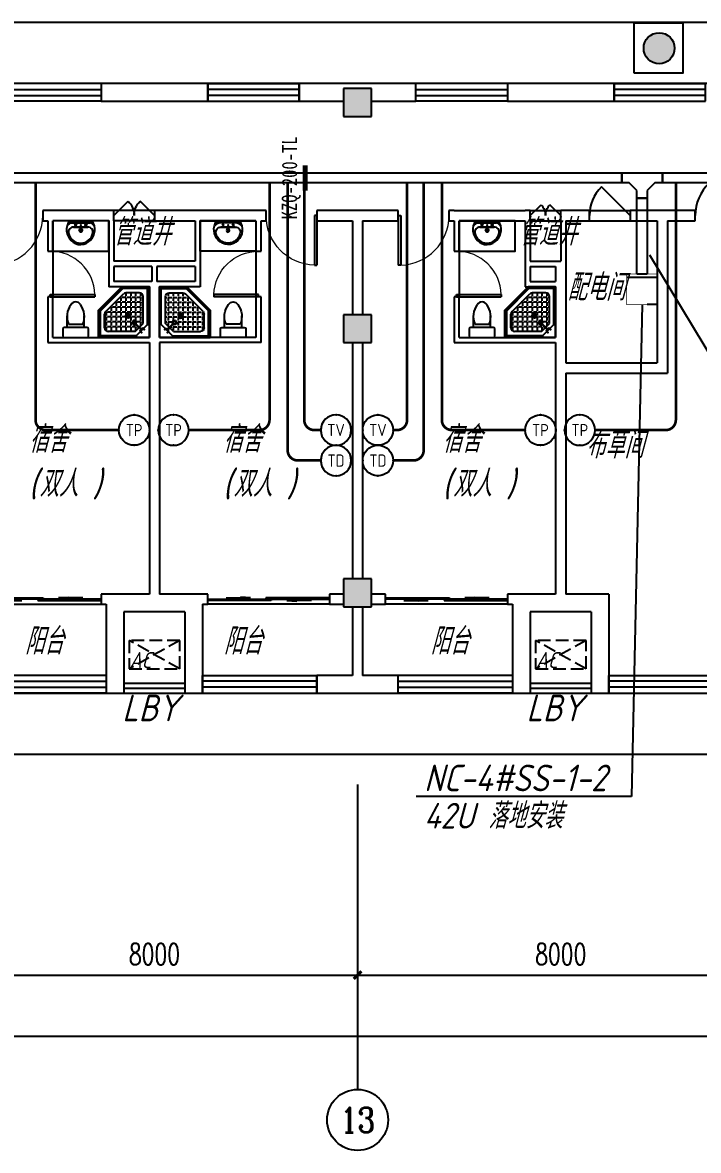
# Model space of a CAD drawing. Extents: x 0 to 2972856, y -1269770 to 0.
# Drawn here: x 2752059 to 2765367, y -960566 to -938366 of the extents above; entities that cross this region are included whole.
import ezdxf
from ezdxf.enums import TextEntityAlignment as Align

# ---------------------------------------------------------------- set-up
doc = ezdxf.new("R2010")
doc.units = 0
doc.header["$LTSCALE"] = 1000
doc.header["$PDSIZE"] = 50
doc.linetypes.add('DASH', pattern=[0.35, 0.25, -0.1])
doc.linetypes.add('接地线', pattern=[1.35002, 0.5, -1e-05, 1e-05, 0.5, -0.125, 0.1, -0.125])
for name, color, linetype in [('1-建筑底图', 8, 'Continuous'), ('AXIS_TEXT', 7, 'Continuous'), ('CABLETRAY_DIM', 3, 'Continuous'), ('CABLETRAY_PDS', 4, 'Continuous'), ('EQUIP-通讯', 3, 'Continuous'), ('PUB_TEXT', 7, 'Continuous'), ('WIRE-综合布线', 4, 'Continuous'), ('抗震支吊架', 2, 'Continuous'), ('洁具', 251, 'Continuous'), ('电-线路-接地网', 6, '接地线'), ('空调外机', 251, 'Continuous'), ('防火分区', 255, 'Continuous')]:
    doc.layers.add(name, color=color, linetype=linetype)
doc.styles.add('_TCH_AXIS', font='COMPLEX', dxfattribs={"bigfont": 'GBCBIG'})
doc.styles.add('_TEL_ATTDEF', font='GBENOR', dxfattribs={"width": 0.8, "height": 3, "bigfont": 'GBCBIG'})
doc.styles.add('_TEL_DIM', font='SIMPLEX', dxfattribs={"width": 0.8, "height": 3.5, "bigfont": 'HZTXT'})
doc.styles.add('A_DIM_T3', font='SIMPLEX', dxfattribs={"width": 0.7, "bigfont": 'HZ'})
doc.styles.add('COMPLEX', font='COMPLEX')
doc.styles.add('kzcad', font='', dxfattribs={"width": 0.8})
doc.styles.get("Standard").update_dxf_attribs({"font": 'gbeitc.shx', "bigfont": 'gbcbig.shx'})
doc.styles.get('kzcad').set_extended_font_data('SimSun')
doc.linetypes.add('JIEDI', pattern='A,1.25,-0.25,0.25,-0.25,0.625,["/",Standard,S=0.6,R=0,X=0,Y=-0.3],0.625,-0.25,0.25,-0.25', length=4)
doc.dimstyles.new('_TCH_ARCH&&150', dxfattribs={"dimtxt": 420, "dimasz": 150, "dimexe": 375, "dimexo": 450, "dimgap": 202.5, "dimtad": 1, "dimdec": 0, "dimzin": 0, "dimdsep": 46, "dimtxsty": 'A_DIM_T3', "dimblk": 'ARCHTICK', "dimcen": 0.09, "dimclrt": 7, "dimazin": 2, "dimtfac": 1, "dimtdec": 0, "dimtix": 1, "dimtmove": 2, "dimatfit": 3, "dimfxl": 150, "dimtolj": 1, "dimtzin": 0, "dimarcsym": 0})

# ---------------------------------------------------------------- blocks, each defined once
blk = doc.blocks.new('19寸标准机柜')
at = {"layer": 'CABLETRAY_PDS'}
blk.add_line((-300, 0), (-100, 0), dxfattribs=at)
at = {"layer": '电-线路-接地网', "color": 3, "linetype": 'JIEDI', "const_width": 15}
blk.add_lwpolyline([(-300, 0), (300, 0), (300, -600), (-300, -600)], close=True, dxfattribs=at)
at = {"layer": '电-线路-接地网', "color": 3, "linetype": 'JIEDI'}
blk.add_lwpolyline([(-300, -531), (300, -531)], dxfattribs=at)
blk = doc.blocks.new('$equip$00003204')
at = {"const_width": 0.05}
blk.add_lwpolyline([(0, 0.5, -1), (0, -0.5, -1), (0, 0.5, 0.021884)], format="xyb", dxfattribs=at)
blk.add_circle((0, 0), 0.5)
for p in [(0, 0.5), (-0.5, 0), (0.5, 0), (0, -0.5)]:
    blk.add_point(p)
at = {"color": 7, "style": '_TEL_ATTDEF'}
blk.add_attdef('$TEXT$', text='', height=0.4, dxfattribs=at).set_placement((0, 0), align=Align.MIDDLE_CENTER)
at = {"color": 7, "style": '_TEL_DIM', "flags": 1}
for tag in ['A', 'REMARK']:
    blk.add_attdef(tag, text='', height=0.00002, dxfattribs=at).set_placement((0, 0), align=Align.MIDDLE_CENTER)
blk = doc.blocks.new('$equip$00003208')
at = {"const_width": 0.05}
blk.add_lwpolyline([(0, 0.5, -1), (0, -0.5, -1), (0, 0.5, 0.021884)], format="xyb", dxfattribs=at)
blk.add_circle((0, 0), 0.5)
for p in [(0, 0.5), (-0.5, 0), (0.5, 0), (0, -0.5)]:
    blk.add_point(p)
at = {"color": 7, "style": '_TEL_ATTDEF'}
blk.add_attdef('$TEXT$', text='', height=0.4, dxfattribs=at).set_placement((0, 0), align=Align.MIDDLE_CENTER)
at = {"color": 7, "style": '_TEL_DIM', "flags": 1}
for tag in ['A', 'REMARK']:
    blk.add_attdef(tag, text='', height=0.00002, dxfattribs=at).set_placement((0, 0), align=Align.MIDDLE_CENTER)
blk = doc.blocks.new('$equip$00003209')
at = {"const_width": 0.05}
blk.add_lwpolyline([(0, 0.5, -1), (0, -0.5, -1), (0, 0.5, 0.021884)], format="xyb", dxfattribs=at)
blk.add_circle((0, 0), 0.5)
for p in [(0, 0.5), (-0.5, 0), (0.5, 0), (0, -0.5)]:
    blk.add_point(p)
at = {"color": 7, "style": '_TEL_ATTDEF'}
blk.add_attdef('$TEXT$', text='', height=0.4, dxfattribs=at).set_placement((0, 0), align=Align.MIDDLE_CENTER)
at = {"color": 7, "style": '_TEL_DIM', "flags": 1}
for tag in ['A', 'REMARK']:
    blk.add_attdef(tag, text='', height=0.00002, dxfattribs=at).set_placement((0, 0), align=Align.MIDDLE_CENTER)
blk = doc.blocks.new('A$C2CDD3BEF')
at = {"layer": '防火分区'}
h = blk.add_hatch(color=6, dxfattribs=at)
h.dxf.hatch_style = 1
edge = h.paths.add_edge_path()
edge.add_arc((460, 446), 282, 0, 360)
at = {"layer": '防火分区', "color": 6}
blk.add_lwpolyline([(0, 0), (900, 0), (900, 900), (0, 900)], close=True, dxfattribs=at)
blk.add_circle((460, 446), 282, dxfattribs=at)
blk = doc.blocks.new('1F平面-CAD导入_dwg_Drawing4_t3_dwg_$plan$00001613-474159-1F-927810-1F')
at = {"layer": '洁具'}
for p, q in [((-30, 250), (-170, 250)), ((-200, 170), (-430, 170)), ((-260, -140), (-260, 140)), ((-200, -170), (-200, -220)), ((-170, -250), (-30, -250))]:
    blk.add_line(p, q, dxfattribs=at)
for points in [[(-200, 220), (-200, 170), (-200, -170), (-430, -170)], [(0, -220), (0, 220)]]:
    blk.add_lwpolyline(points, dxfattribs=at)
for centre, radius, start, end in [((-170, 220), 30, 90, 180), ((-30, 220), 30, 0, 90), ((-590, 0), 110, 123.4509, 236.5491), ((-413, -227), 398, 67.4505, 126.6381), ((-413, 227), 398, 233.3619, 292.5495), ((-170, -220), 30, 180, 270), ((-30, -220), 30, 270, 0)]:
    blk.add_arc(centre, radius, start, end, dxfattribs=at)
blk = doc.blocks.new('$lvtry$00000169')
at = {"color": 0}
for p, q in [((259, -36), (259, 0)), ((259, -36), (36, -259)), ((276, -120), (120, -276)), ((144, -151), (291, -298)), ((151, -144), (298, -291)), ((183, -213), (205, -213)), ((220, -213), (243, -213)), ((259, -24), (976, -24)), ((259, -36), (964, -36)), ((270, -213), (270, -143)), ((270, -213), (340, -213)), ((276, -120), (808, -120)), ((366, -213), (366, -143)), ((366, -213), (436, -213)), ((462, -213), (462, -143)), ((462, -213), (532, -213)), ((558, -213), (558, -143)), ((558, -213), (628, -213)), ((655, -213), (655, -143)), ((655, -213), (725, -213)), ((751, -213), (751, -143)), ((751, -213), (821, -213)), ((847, -213), (847, -143)), ((847, -213), (880, -213)), ((880, -192), (880, -460)), ((964, -36), (976, -24)), ((964, -36), (964, -525)), ((976, -24), (976, -530)), ((36, -259), (0, -259)), ((24, -259), (24, -976)), ((36, -259), (36, -964)), ((120, -276), (120, -808)), ((120, -309), (147, -309)), ((120, -405), (147, -405)), ((173, -309), (173, -239)), ((173, -309), (243, -309)), ((173, -405), (173, -335)), ((173, -405), (243, -405)), ((173, -501), (173, -431)), ((270, -263), (270, -239)), ((270, -405), (270, -335)), ((270, -405), (340, -405)), ((270, -501), (270, -431)), ((334, -309), (340, -309)), ((366, -309), (366, -239)), ((366, -309), (436, -309)), ((366, -405), (366, -335)), ((366, -405), (379, -405)), ((366, -501), (366, -431)), ((462, -309), (462, -239)), ((462, -309), (532, -309)), ((462, -405), (462, -335)), ((462, -405), (532, -405)), ((462, -501), (462, -431)), ((558, -309), (558, -239)), ((558, -309), (628, -309)), ((558, -405), (558, -335)), ((558, -405), (628, -405)), ((558, -501), (558, -431)), ((655, -309), (655, -239)), ((655, -309), (725, -309)), ((655, -405), (655, -335)), ((655, -405), (725, -405)), ((655, -501), (655, -431)), ((751, -309), (751, -239)), ((751, -309), (821, -309)), ((751, -405), (751, -335)), ((751, -405), (821, -405)), ((751, -501), (751, -431)), ((847, -309), (847, -239)), ((847, -309), (880, -309)), ((847, -405), (847, -335)), ((847, -405), (880, -405)), ((847, -501), (847, -431)), ((120, -501), (147, -501)), ((120, -598), (147, -598)), ((173, -501), (243, -501)), ((173, -598), (173, -528)), ((173, -598), (243, -598)), ((173, -694), (173, -624)), ((270, -501), (340, -501)), ((270, -598), (270, -528)), ((270, -598), (340, -598)), ((270, -694), (270, -624)), ((366, -501), (436, -501)), ((366, -598), (366, -528)), ((366, -598), (436, -598)), ((366, -694), (366, -624)), ((462, -501), (532, -501)), ((462, -598), (462, -528)), ((462, -598), (532, -598)), ((462, -694), (462, -624)), ((859, -511), (511, -859)), ((964, -525), (525, -964)), ((976, -530), (530, -976)), ((558, -501), (628, -501)), ((558, -598), (558, -528)), ((558, -598), (628, -598)), ((558, -694), (558, -624)), ((655, -501), (725, -501)), ((655, -598), (655, -528)), ((655, -598), (725, -598)), ((655, -694), (655, -624)), ((751, -501), (821, -501)), ((751, -598), (751, -528)), ((751, -598), (773, -598)), ((847, -501), (867, -501)), ((964, -525), (976, -530)), ((120, -694), (147, -694)), ((120, -790), (147, -790)), ((173, -694), (243, -694)), ((173, -790), (173, -720)), ((173, -790), (243, -790)), ((173, -878), (173, -816)), ((192, -880), (460, -880)), ((270, -694), (340, -694)), ((270, -790), (270, -720)), ((270, -790), (340, -790)), ((270, -880), (270, -816)), ((366, -694), (436, -694)), ((366, -790), (366, -720)), ((366, -790), (436, -790)), ((366, -880), (366, -816)), ((462, -694), (532, -694)), ((462, -790), (462, -720)), ((462, -790), (532, -790)), ((462, -880), (462, -816)), ((558, -694), (628, -694)), ((558, -790), (558, -720)), ((558, -790), (580, -790)), ((655, -694), (676, -694)), ((36, -964), (24, -976)), ((24, -976), (530, -976)), ((36, -964), (525, -964)), ((525, -964), (530, -976))]:
    blk.add_line(p, q, dxfattribs=at)
blk.add_lwpolyline([(0, 0), (0, -1000), (540, -1000), (1000, -540), (1000, 0)], close=True)
for points in [[(0, 0), (0, -1000)], [(0, 0), (1000, 0)], [(1000, 0), (1000, -540)], [(136, -190), (148, -178), (132, -162), (121, -174)], [(190, -136), (178, -148), (162, -132), (174, -121)], [(1000, -540), (540, -1000)], [(0, -1000), (540, -1000)]]:
    blk.add_lwpolyline(points, close=True, dxfattribs=at)
for radius in [43.8, 31.1]:
    blk.add_circle((416, -428), radius, dxfattribs=at)
for centre, radius, start, end in [((808, -192), 72, 0, 90), ((296, -296), 40.6, 142.583, 128.4197), ((296, -296), 28.6, 145.828, 125.6599), ((808, -460), 72, 315, 0), ((192, -808), 72, 180, 270), ((460, -808), 72, 270, 315)]:
    blk.add_arc(centre, radius, start, end, dxfattribs=at)
for p in [(103, -156, 0), (156, -102, 0), (416, -428, 0)]:
    blk.add_point(p, dxfattribs=at)
blk = doc.blocks.new('$lvtry$00000178')
at = {"color": 0}
for p, q in [((-238, 0), (238, 0)), ((-214, -36), (-272, -91)), ((-180, -23), (180, -23)), ((-142, -105), (140, -105)), ((140, -105), (-142, -105)), ((216, -37), (268, -91))]:
    blk.add_line(p, q, dxfattribs=at)
blk.add_lwpolyline([(-104, -430, 0.224698), (110, -425, 0.348046), (269, -79), (239, 0), (-241, 0), (-271, -79, 0.356844)], format="xyb", close=True, dxfattribs=at)
for centre, radius in [((-100, -65), 16.3), ((1, -172), 31.6), ((100, -65), 16.3)]:
    blk.add_circle(centre, radius, dxfattribs=at)
at = {"color": 0, "lineweight": 13}
blk.add_circle((1, -172), 23, dxfattribs=at)
at = {"color": 0}
for centre, radius, start, end in [((-142, -205), 100, 90, 190.5602), ((-180, -73), 50, 90, 133.181), ((140, -205), 100, 349.4398, 90), ((180, -73), 50, 44.5607, 90), ((-1, -179), 243, 190.5602, 349.4398)]:
    blk.add_arc(centre, radius, start, end, dxfattribs=at)
for p in [(0, -65), (1, -172)]:
    blk.add_point(p, dxfattribs=at)
blk = doc.blocks.new('A$C70365C93')
at = {"layer": '洁具'}
blk.add_lwpolyline([(-1900, 2300), (-1900, 1700), (-800, 1700), (-800, 2300)], close=True, dxfattribs=at)
blk.add_blockref('$lvtry$00000178', (-1350, 2280), dxfattribs=at)
at = {"layer": '洁具', "rotation": 180}
blk.add_blockref('$lvtry$00000169', (0, 0), dxfattribs=at)
at = {"layer": '洁具', "extrusion": (0, 0, -1), "xscale": -1, "zscale": -1, "rotation": 90}
blk.add_blockref('1F平面-CAD导入_dwg_Drawing4_t3_dwg_$plan$00001613-474159-1F-927810-1F', (1450, 0), dxfattribs=at)
blk = doc.blocks.new('A$Cf5a72a1b')
at = {"layer": '空调外机', "linetype": 'DASH'}
for p, q in [((1000, 563), (0, 0)), ((1000, 0), (0, 563))]:
    blk.add_line(p, q, dxfattribs=at)
blk.add_lwpolyline([(1000, 563), (0, 563), (0, 0), (1000, 0)], close=True, dxfattribs=at)
at = {"layer": 'PUB_TEXT'}
blk.add_text('AC', height=315, dxfattribs=at).set_placement((5, 18))
blk = doc.blocks.new('_ArchTick')
at = {"color": 0, "linetype": 'ByBlock', "const_width": 0.4}
blk.add_lwpolyline([(-0.5, -0.5), (0.5, 0.5)], dxfattribs=at)
blk = doc.blocks.new('*D110')
at = {"layer": '1-建筑底图', "color": 0, "lineweight": -2, "transparency": 16777216}
for p, q in [((2060077, -810176), (2060077, -815051)), ((2167277, -810176), (2167277, -815051)), ((2060077, -814676), (2167277, -814676))]:
    blk.add_line(p, q, dxfattribs=at)
at = {"layer": 'Defpoints', "color": 0, "transparency": 16777216}
for p in [(2060077, -809726), (2167277, -809726), (2167277, -814676)]:
    blk.add_point(p, dxfattribs=at)
at = {"layer": '1-建筑底图', "color": 0, "lineweight": -2, "transparency": 16777216, "xscale": 150, "yscale": 150, "zscale": 150, "rotation": 180}
blk.add_blockref('_ArchTick', (2060077, -814676), dxfattribs=at)
at = {"layer": '1-建筑底图', "color": 0, "lineweight": -2, "transparency": 16777216, "xscale": 150, "yscale": 150, "zscale": 150}
blk.add_blockref('_ArchTick', (2167277, -814676), dxfattribs=at)
at = {"layer": '1-建筑底图', "color": 7, "transparency": 16777216, "insert": (2113677, -814264), "char_height": 420, "attachment_point": 5, "style": 'A_DIM_T3'}
blk.add_mtext('\\A1;107200', dxfattribs=at)
blk = doc.blocks.new('*D123')
at = {"layer": '1-建筑底图', "color": 0, "lineweight": -2, "transparency": 16777216}
for p, q in [((2135877, -810176), (2135877, -813851)), ((2143877, -810176), (2143877, -813851)), ((2135877, -813476), (2143877, -813476))]:
    blk.add_line(p, q, dxfattribs=at)
at = {"layer": 'Defpoints', "color": 0, "transparency": 16777216}
for p in [(2135877, -809726), (2143877, -809726), (2143877, -813476)]:
    blk.add_point(p, dxfattribs=at)
at = {"layer": '1-建筑底图', "color": 0, "lineweight": -2, "transparency": 16777216, "xscale": 150, "yscale": 150, "zscale": 150, "rotation": 180}
blk.add_blockref('_ArchTick', (2135877, -813476), dxfattribs=at)
at = {"layer": '1-建筑底图', "color": 0, "lineweight": -2, "transparency": 16777216, "xscale": 150, "yscale": 150, "zscale": 150}
blk.add_blockref('_ArchTick', (2143877, -813476), dxfattribs=at)
at = {"layer": '1-建筑底图', "color": 7, "transparency": 16777216, "insert": (2139877, -813064), "char_height": 420, "attachment_point": 5, "style": 'A_DIM_T3'}
blk.add_mtext('\\A1;8000', dxfattribs=at)
blk = doc.blocks.new('*D124')
at = {"layer": '1-建筑底图', "color": 0, "lineweight": -2, "transparency": 16777216}
for p, q in [((2143877, -810176), (2143877, -813851)), ((2151877, -810176), (2151877, -813851)), ((2143877, -813476), (2151877, -813476))]:
    blk.add_line(p, q, dxfattribs=at)
at = {"layer": 'Defpoints', "color": 0, "transparency": 16777216}
for p in [(2143877, -809726), (2151877, -809726), (2151877, -813476)]:
    blk.add_point(p, dxfattribs=at)
at = {"layer": '1-建筑底图', "color": 0, "lineweight": -2, "transparency": 16777216, "xscale": 150, "yscale": 150, "zscale": 150, "rotation": 180}
blk.add_blockref('_ArchTick', (2143877, -813476), dxfattribs=at)
at = {"layer": '1-建筑底图', "color": 0, "lineweight": -2, "transparency": 16777216, "xscale": 150, "yscale": 150, "zscale": 150}
blk.add_blockref('_ArchTick', (2151877, -813476), dxfattribs=at)
at = {"layer": '1-建筑底图', "color": 7, "transparency": 16777216, "insert": (2147877, -813064), "char_height": 420, "attachment_point": 5, "style": 'A_DIM_T3'}
blk.add_mtext('\\A1;8000', dxfattribs=at)
blk = doc.blocks.new('$WINLIB2D$00000001')
at = {"color": 0}
for points in [[(-0.5, 0.5), (-0.5, -0.5)], [(-0.5, 0.5), (0.5, 0.5)], [(0.5, -0.5), (0.5, 0.5)], [(0.5, 0.1667), (-0.5, 0.1667)], [(0.5, -0.1667), (-0.5, -0.1667)], [(-0.5, -0.5), (0.5, -0.5)]]:
    blk.add_lwpolyline(points, dxfattribs=at)
blk = doc.blocks.new('_AXISO')
blk.add_circle((0, 0), 0.5)
at = {"layer": 'AXIS_TEXT', "style": 'COMPLEX', "width": 1.041667}
blk.add_attdef('A', text='', height=0.56, dxfattribs=at).set_placement((-0.25, -0.28), (0.25, -0.28), align=Align.FIT)
blk = doc.blocks.new('$DorLib2D$00000116')
at = {"color": 0}
for p, q in [((-0.5, 0), (-0.146, 0.354)), ((0.5, 0), (0.146, 0.354))]:
    blk.add_line(p, q, dxfattribs=at)
for centre, start, end in [((-0.5, 0), 0, 45), ((0.5, 0), 135, 180)]:
    blk.add_arc(centre, 0.5, start, end, dxfattribs=at)
blk = doc.blocks.new('$DorLib2D$00000001')
for p, q in [((0.45, 0.975), (0.5, 0.975)), ((0.45, 0), (0.45, 0.975)), ((0.5, 0), (0.5, 0.975)), ((0.5, 0), (0.45, 0))]:
    blk.add_line(p, q)
at = {"lineweight": 13}
blk.add_arc((0.475, 0), 0.975, 91.4693, 180, dxfattribs=at)
blk = doc.blocks.new('$DorLib2D$00000114')
at = {"color": 0}
blk.add_line((0.5, 0), (-0.207, 0.707), dxfattribs=at)
blk.add_arc((0.5, 0), 1, 135, 180, dxfattribs=at)
blk = doc.blocks.new('$DorLib2D$00000131')
at = {"color": 0, "linetype": 'Continuous'}
for p, q in [((0.15, 0.125), (0.2319, 0.1973)), ((0.2319, 0.1973), (0.2319, 0.125)), ((-0.5, 0.125), (-0.5, 0)), ((0.0192, 0.125), (-0.5, 0.125)), ((0.0192, 0), (0.0192, 0.125)), ((0.35, 0.125), (0.15, 0.125)), ((-0.5, 0), (0.0192, 0)), ((-0.024, 0), (0.5, 0)), ((-0.024, -0.125), (-0.024, 0)), ((0.5, 0), (0.5, -0.125)), ((-0.35, -0.125), (-0.15, -0.125)), ((-0.2319, -0.1973), (-0.2319, -0.125)), ((-0.15, -0.125), (-0.2319, -0.1973)), ((0.5, -0.125), (-0.024, -0.125))]:
    blk.add_line(p, q, dxfattribs=at)
blk = doc.blocks.new('1-1层建筑底图')
at = {"layer": '1-建筑底图'}
for points in [[(2144151.6, -796026.3), (2143601.6, -796026.3), (2143601.6, -796576.3), (2144151.6, -796576.3)], [(2144151.6, -800476.3), (2143601.6, -800476.3), (2143601.6, -801026.3), (2144151.6, -801026.3)], [(2144151.6, -805676.3), (2143601.6, -805676.3), (2143601.6, -806226.3), (2144151.6, -806226.3)]]:
    blk.add_hatch(color=256, dxfattribs=at).paths.add_polyline_path(points)
for p, q in [((2152126.6, -794726.3), (2078576.6, -794726.3)), ((2140926.6, -795926.3), (2138826.6, -795926.3)), ((2138826.6, -795926.3), (2138826.6, -796276.3)), ((2140926.6, -796276.3), (2140926.6, -795926.3)), ((2143876.6, -795926.3), (2142726.6, -795926.3)), ((2142726.6, -795926.3), (2142726.6, -796276.3)), ((2144151.6, -796026.3), (2143601.6, -796026.3)), ((2143601.6, -796026.3), (2143601.6, -796576.3)), ((2145026.6, -795926.3), (2143876.6, -795926.3)), ((2144151.6, -796576.3), (2144151.6, -796026.3)), ((2145026.6, -796276.3), (2145026.6, -795926.3)), ((2148926.6, -795926.3), (2146826.6, -795926.3)), ((2146826.6, -795926.3), (2146826.6, -796276.3)), ((2148926.6, -796276.3), (2148926.6, -795926.3)), ((2138826.6, -796276.3), (2140926.6, -796276.3)), ((2142726.6, -796276.3), (2143601.6, -796276.3)), ((2144151.6, -796276.3), (2145026.6, -796276.3)), ((2146826.6, -796276.3), (2148926.6, -796276.3)), ((2143601.6, -796576.3), (2144151.6, -796576.3)), ((2137776.6, -798426.3), (2137676.6, -798426.3)), ((2137676.6, -798426.3), (2137676.6, -798626.3)), ((2138976.6, -798426.3), (2137776.6, -798426.3)), ((2139076.6, -798426.3), (2138976.6, -798426.3)), ((2139076.6, -798626.3), (2139076.6, -798426.3)), ((2139876.6, -798426.3), (2139076.6, -798426.3)), ((2140776.6, -798426.3), (2139876.6, -798426.3)), ((2139876.6, -798426.3), (2139876.6, -798626.3)), ((2141976.6, -798426.3), (2140776.6, -798426.3)), ((2142076.6, -798426.3), (2141976.6, -798426.3)), ((2142076.6, -798626.3), (2142076.6, -798426.3)), ((2143876.6, -798426.3), (2143076.6, -798426.3)), ((2143076.6, -798426.3), (2143076.6, -798626.3)), ((2144676.6, -798426.3), (2143876.6, -798426.3)), ((2144676.6, -798626.3), (2144676.6, -798426.3)), ((2145776.6, -798426.3), (2145676.6, -798426.3)), ((2145676.6, -798426.3), (2145676.6, -798626.3)), ((2145776.6, -798426.3), (2147176.6, -798426.3)), ((2147276.6, -798426.3), (2147176.6, -798426.3)), ((2147276.6, -798426.3), (2147876.6, -798426.3)), ((2147276.6, -798626.3), (2147276.6, -798426.3)), ((2148442.4, -798426.3), (2147876.6, -798426.3)), ((2147876.6, -798626.3), (2147876.6, -798426.3)), ((2148442.4, -798426.3, 100), (2149242.4, -798426.3, 100)), ((2148442.4, -798626.3), (2148442.4, -798426.3)), ((2149876.6, -798426.3), (2149242.4, -798426.3)), ((2149242.4, -798426.3), (2149242.4, -798626.3)), ((2150526.6, -798426.3), (2149876.6, -798426.3)), ((2150526.6, -798626.3), (2150526.6, -798426.3)), ((2137676.6, -798626.3), (2137776.6, -798626.3)), ((2137776.6, -798626.3), (2137776.6, -799226.3)), ((2138976.6, -798626.3), (2137876.6, -798626.3)), ((2137876.6, -799226.3), (2137876.6, -798626.3)), ((2138976.6, -798626.3), (2138976.6, -799426.3)), ((2139876.6, -798626.3), (2139076.6, -798626.3)), ((2139076.6, -798626.3), (2139076.6, -799426.3)), ((2139876.6, -798626.3), (2140676.6, -798626.3)), ((2140676.6, -798626.3), (2140676.6, -799426.3)), ((2141876.6, -798626.3), (2140776.6, -798626.3)), ((2140776.6, -798626.3), (2140776.6, -799426.3)), ((2141876.6, -798626.3), (2141876.6, -799226.3)), ((2141976.6, -799226.3), (2141976.6, -798626.3)), ((2141976.6, -798626.3), (2142076.6, -798626.3)), ((2143076.6, -798626.3), (2143776.6, -798626.3)), ((2143776.6, -798626.3), (2143776.6, -800476.3)), ((2143976.6, -798626.3), (2144676.6, -798626.3)), ((2143976.6, -798626.3), (2143976.6, -800476.3)), ((2145676.6, -798626.3), (2145776.6, -798626.3)), ((2145776.6, -798626.3), (2145776.6, -799226.3)), ((2145876.6, -798626.3), (2147176.6, -798626.3)), ((2145876.6, -799226.3), (2145876.6, -798626.3)), ((2147176.6, -798626.3), (2147176.6, -799426.3)), ((2147276.6, -798626.3), (2147876.6, -798626.3)), ((2147276.6, -798626.3), (2147276.6, -799426.3)), ((2147876.6, -798626.3), (2147876.6, -799426.3)), ((2147976.6, -798626.3), (2148442.4, -798626.3)), ((2147976.6, -798626.3), (2147976.6, -799426.3)), ((2148442.4, -798626.3, 100), (2149242.4, -798626.3, 100)), ((2149242.4, -798626.3), (2149776.6, -798626.3)), ((2149776.6, -798626.3), (2149776.6, -801426.3)), ((2149976.6, -798626.3), (2150526.6, -798626.3)), ((2149976.6, -798626.3), (2149976.6, -801626.3)), ((2137776.6, -799226.3), (2137876.6, -799226.3)), ((2137876.6, -799226.3), (2137876.6, -800126.3)), ((2141876.6, -799226.3), (2141876.6, -800126.3)), ((2141876.6, -799226.3), (2141976.6, -799226.3)), ((2145776.6, -799226.3), (2145876.6, -799226.3)), ((2145876.6, -799226.3), (2145876.6, -800126.3)), ((2138976.6, -799426.3), (2138976.6, -799926.3)), ((2139876.6, -799426.3), (2139076.6, -799426.3)), ((2139826.6, -799526.3), (2139076.6, -799526.3)), ((2139076.6, -799526.3), (2139076.6, -799826.3)), ((2139826.6, -799526.3), (2139826.6, -799826.3)), ((2140676.6, -799426.3), (2139876.6, -799426.3)), ((2140676.6, -799526.3), (2139926.6, -799526.3)), ((2139926.6, -799526.3), (2139926.6, -799826.3)), ((2140676.6, -799526.3), (2140676.6, -799826.3)), ((2140776.6, -799426.3), (2140776.6, -799926.3)), ((2147176.6, -799426.3), (2147176.6, -799926.3)), ((2147276.6, -799426.3), (2147876.6, -799426.3)), ((2147276.6, -799526.3), (2147276.6, -799826.3)), ((2147276.6, -799526.3), (2147776.6, -799526.3)), ((2147776.6, -799526.3), (2147776.6, -799826.3)), ((2147976.6, -799426.3), (2147976.6, -799826.3)), ((2139826.6, -799826.3), (2139076.6, -799826.3)), ((2140676.6, -799826.3), (2139926.6, -799826.3)), ((2147276.6, -799826.3), (2147776.6, -799826.3)), ((2147976.6, -799826.3), (2147976.6, -801026.3)), ((2139776.6, -799926.3), (2138976.6, -799926.3)), ((2139776.6, -799926.3), (2139776.6, -800926.3)), ((2139976.6, -799926.3), (2139976.6, -800926.3)), ((2140776.6, -799926.3), (2139976.6, -799926.3)), ((2147176.6, -799926.3), (2147776.6, -799926.3)), ((2147776.6, -799926.3), (2147776.6, -800926.3)), ((2137876.6, -800126.3), (2137776.6, -800126.3)), ((2137776.6, -800126.3), (2137776.6, -801026.3)), ((2137876.6, -800926.3), (2137876.6, -800126.3)), ((2141976.6, -800126.3), (2141876.6, -800126.3)), ((2141876.6, -800126.3), (2141876.6, -800926.3)), ((2141976.6, -801026.3), (2141976.6, -800126.3)), ((2145876.6, -800126.3), (2145776.6, -800126.3)), ((2145776.6, -800126.3), (2145776.6, -801026.3)), ((2145876.6, -800926.3), (2145876.6, -800126.3)), ((2144151.6, -800476.3), (2143601.6, -800476.3)), ((2143601.6, -800476.3), (2143601.6, -801026.3)), ((2144151.6, -801026.3), (2144151.6, -800476.3)), ((2137876.6, -800926.3), (2139776.6, -800926.3)), ((2141876.6, -800926.3), (2139976.6, -800926.3)), ((2145876.6, -800926.3), (2147776.6, -800926.3)), ((2137776.6, -801026.3), (2139776.6, -801026.3)), ((2139776.6, -801026.3), (2139776.6, -805976.3)), ((2141976.6, -801026.3), (2139976.6, -801026.3)), ((2139976.6, -801026.3), (2139976.6, -805976.3)), ((2143601.6, -801026.3), (2144151.6, -801026.3)), ((2143776.6, -801026.3), (2143776.6, -805676.3)), ((2143976.6, -801026.3), (2143976.6, -805676.3)), ((2145776.6, -801026.3), (2147776.6, -801026.3)), ((2147776.6, -801026.3), (2147776.6, -801526.3)), ((2147976.6, -801026.3), (2147976.6, -801426.3)), ((2147776.6, -801526.3), (2147776.6, -805976.3)), ((2147976.6, -801426.3), (2149776.6, -801426.3)), ((2147976.6, -801626.3), (2147976.6, -805976.3)), ((2147976.6, -801626.3), (2149976.6, -801626.3)), ((2144151.6, -805676.3), (2143601.6, -805676.3)), ((2143601.6, -805676.3), (2143601.6, -806226.3)), ((2144151.6, -806226.3), (2144151.6, -805676.3)), ((2139176.6, -805976.3), (2138826.6, -805976.3)), ((2138826.6, -805976.3), (2138826.6, -806176.3)), ((2139776.6, -805976.3), (2139176.6, -805976.3)), ((2140576.6, -805976.3), (2139976.6, -805976.3)), ((2140926.6, -805976.3), (2140576.6, -805976.3)), ((2140926.6, -806176.3), (2140926.6, -805976.3)), ((2143601.6, -805976.3), (2143326.6, -805976.3)), ((2143326.6, -805976.3), (2143326.6, -806176.3)), ((2144426.6, -805976.3), (2144151.6, -805976.3)), ((2144426.6, -806176.3), (2144426.6, -805976.3)), ((2147176.6, -805976.3), (2146826.6, -805976.3)), ((2146826.6, -805976.3), (2146826.6, -806176.3)), ((2147776.6, -805976.3), (2147176.6, -805976.3)), ((2148826.6, -805976.3), (2147976.6, -805976.3)), ((2148826.6, -805976.3), (2148826.6, -807576.3)), ((2136426.6, -806176.3), (2138826.6, -806176.3)), ((2138826.6, -806176.3), (2138926.6, -806176.3)), ((2138926.6, -806176.3), (2138926.6, -807576.3)), ((2140826.6, -806176.3), (2140826.6, -807576.3)), ((2140826.6, -806176.3), (2140926.6, -806176.3)), ((2143326.6, -806176.3), (2140926.6, -806176.3)), ((2143326.6, -806176.3), (2143601.6, -806176.3)), ((2143601.6, -806226.3), (2144151.6, -806226.3)), ((2143776.6, -806226.3), (2143776.6, -807576.3)), ((2143976.6, -806226.3), (2143976.6, -807576.3)), ((2144151.6, -806176.3), (2144426.6, -806176.3)), ((2146826.6, -806176.3), (2144426.6, -806176.3)), ((2146826.6, -806176.3), (2146926.6, -806176.3)), ((2146926.6, -806176.3), (2146926.6, -807576.3)), ((2139276.6, -806326.3), (2139276.6, -807926.3)), ((2139876.6, -806326.3), (2139276.6, -806326.3)), ((2140476.6, -806326.3), (2139876.6, -806326.3)), ((2140476.6, -806326.3), (2140476.6, -807926.3)), ((2147876.6, -806326.3), (2147276.6, -806326.3)), ((2147276.6, -806326.3), (2147276.6, -807926.3)), ((2148476.6, -806326.3), (2147876.6, -806326.3)), ((2148476.6, -806326.3), (2148476.6, -807926.3)), ((2138926.6, -807576.3), (2138926.6, -807926.3)), ((2140826.6, -807926.3), (2140826.6, -807576.3)), ((2143776.6, -807576.3), (2143076.6, -807576.3)), ((2143076.6, -807576.3), (2143076.6, -807926.3)), ((2144676.6, -807576.3), (2143976.6, -807576.3)), ((2144676.6, -807926.3), (2144676.6, -807576.3)), ((2146926.6, -807576.3), (2146926.6, -807926.3)), ((2148826.6, -807926.3), (2148826.6, -807576.3)), ((2138926.6, -807926.3), (2139276.6, -807926.3)), ((2140476.6, -807926.3), (2140826.6, -807926.3)), ((2143076.6, -807926.3), (2143876.6, -807926.3)), ((2143876.6, -807926.3), (2144676.6, -807926.3)), ((2146926.6, -807926.3), (2147276.6, -807926.3)), ((2148476.6, -807926.3), (2148826.6, -807926.3)), ((2124776.6, -809126.3), (2151519.2, -809126.3)), ((2143876.6, -809726.3), (2143876.6, -815726.3))]:
    blk.add_line(p, q, dxfattribs=at)
for points in [[(2152126.6, -795926.3), (2078576.6, -795926.3)], [(2139276.6, -807726.3), (2140476.6, -807726.3)], [(2139276.6, -807826.3), (2140476.6, -807826.3)], [(2147276.6, -807726.3), (2148476.6, -807726.3)], [(2147276.6, -807826.3), (2148476.6, -807826.3)], [(2124776.6, -807926.3), (2151076.6, -807926.3)]]:
    blk.add_lwpolyline(points, dxfattribs=at)
for name, p, xscale, yscale, zscale in [('A$C2CDD3BEF', (2149317.2, -795713.3), 1.08, 1.08, 1.08), ('$WINLIB2D$00000001', (2137926.6, -796101.3), -1800, 350, -1800), ('$WINLIB2D$00000001', (2141826.6, -796101.3), 1800, 350, 1800), ('$WINLIB2D$00000001', (2145926.6, -796101.3), -1800, 350, -1800), ('$WINLIB2D$00000001', (2149826.6, -796101.3), 1800, 350, 1800), ('$DorLib2D$00000114', (2148842.4, -798526.3), 800, 800, 200), ('$DorLib2D$00000114', (2150976.6, -798526.3), 900, 900, 200), ('$DorLib2D$00000001', (2137176.6, -798526.3), -1000, -1000, -1000), ('$DorLib2D$00000001', (2142576.6, -798526.3), 1000, -1000, 1000), ('$DorLib2D$00000001', (2145176.6, -798526.3), -1000, -1000, -1000), ('$DorLib2D$00000116', (2147576.6, -798526.3), -600, 600, 200), ('$DorLib2D$00000131', (2137626.6, -806076.3), -2400, -200, -2400)]:
    blk.add_blockref(name, p, dxfattribs=dict(at, xscale=xscale, yscale=yscale, zscale=zscale))
for name, p, xscale, yscale, zscale, rotation in [('$DorLib2D$00000116', (2139476.6, -798526.3), 800, -800, 200, 179.9999999994664), ('$DorLib2D$00000001', (2137826.6, -799676.3), 900, 900, 900, 269.9999999994664), ('$DorLib2D$00000001', (2141926.6, -799676.3), 900, -900, 900, 269.9999999994664), ('$DorLib2D$00000001', (2145826.6, -799676.3), 900, 900, 900, 270), ('$DorLib2D$00000131', (2142126.6, -806076.3), -2400, 200, -2400, 180), ('$DorLib2D$00000131', (2145626.6, -806076.3), 2400, 200, 2400, 180), ('$WINLIB2D$00000001', (2137801.6, -807751.3), 2249.999999993481, -350, 2249.999999993481, 180), ('$WINLIB2D$00000001', (2141951.6, -807751.3), -2249.999999993481, -350, -2249.999999993481, 180), ('$WINLIB2D$00000001', (2145801.6, -807751.3), 2249.999999993481, -350, 2249.999999993481, 180), ('$WINLIB2D$00000001', (2149951.6, -807751.3), -2249.999999993481, -350, -2249.999999993481, 180)]:
    blk.add_blockref(name, p, dxfattribs=dict(at, xscale=xscale, yscale=yscale, zscale=zscale, rotation=rotation))
for name, p in [('A$C70365C93', (2139776.6, -800926.3)), ('A$C70365C93', (2147776.6, -800926.3)), ('A$Cf5a72a1b', (2139377.1, -807449.8)), ('A$Cf5a72a1b', (2147377.1, -807449.8))]:
    blk.add_blockref(name, p, dxfattribs=at)
at = {"layer": '1-建筑底图', "xscale": -1}
blk.add_blockref('A$C70365C93', (2139976.6, -800926.3), dxfattribs=at)
at = {"layer": '1-建筑底图'}
ref = blk.add_blockref('_AXISO', (2143876.6, -816326.3), dxfattribs=dict(at, xscale=1200, yscale=1200, zscale=1200))
ref.add_attrib('A', '13', dxfattribs={"layer": 'AXIS_TEXT', "height": 492.67, "style": '_TCH_AXIS'}).set_placement((2143536.4, -816572.6), (2144216.8, -816572.6), align=Align.FIT)
for s, p in [('管道井', (2139061.9, -799113.3)), ('管道井', (2147061.9, -799113.3)), ('配电间', (2148006.6, -800198.6)), ('宿舍', (2137401.2, -803190.1)), ('宿舍', (2141222, -803190.1)), ('宿舍', (2145544.2, -803190.1)), ('布草间', (2148369.3, -803302.6)), ('(', (2137401.2, -804062.2)), ('双人', (2137611.2, -804062.2)), (')', (2138661.2, -804062.2)), ('(', (2141222, -804062.2)), ('双人', (2141432, -804062.2)), (')', (2142482, -804062.2)), ('(', (2145544.2, -804062.2)), ('双人', (2145754.2, -804062.2)), (')', (2146804.2, -804062.2)), ('阳台', (2137322.6, -807164.4)), ('阳台', (2141237.1, -807164.4)), ('阳台', (2145309.6, -807164.4)), ('LBY', (2139241.7, -808479.6)), ('LBY', (2147199.3, -808479.6))]:
    blk.add_text(s, height=525, dxfattribs=at).set_placement(p)
for p1, p2, distance, picture, middle in [((2060076.6, -809726.3), (2167276.6, -809726.3), -4950, '*D110', (2113676.6, -814263.8)), ((2135876.6, -809726.3), (2143876.6, -809726.3), -3750, '*D123', (2139876.6, -813063.8)), ((2143876.6, -809726.3), (2151876.6, -809726.3), -3750, '*D124', (2147876.6, -813063.8))]:
    dim = blk.add_aligned_dim(p1=p1, p2=p2, distance=distance, dimstyle='_TCH_ARCH&&150', dxfattribs=at)
    dim.commit()
    dim.dimension.update_dxf_attribs({"geometry": picture, "text_midpoint": middle})

msp = doc.modelspace()

# ---------------------------------------------------------------- linework, layer by layer
at = {"layer": 'CABLETRAY_DIM', "linetype": 'ByBlock'}
for p, q in [((2764406, -942939), (2771452, -954636)), ((2764256, -943916), (2764047, -953601)), ((2764047, -953601), (2759806, -953601))]:
    msp.add_line(p, q, dxfattribs=at)
at = {"layer": 'CABLETRAY_PDS', "linetype": 'ByBlock'}
for p, q in [((2685356, -941323), (2763856, -941323)), ((2763856, -941323), (2764656, -941323)), ((2763856, -941523), (2763856, -941323)), ((2763856, -941323), (2763856, -941523)), ((2764656, -941523), (2764656, -941323)), ((2764656, -941323), (2771300, -941323)), ((2764656, -941323), (2764656, -941523)), ((2763856, -941523), (2685356, -941523)), ((2764006, -941523), (2763856, -941523)), ((2764156, -941673), (2764006, -941523)), ((2764156, -941823), (2764156, -941673)), ((2764506, -941523), (2764356, -941673)), ((2764356, -941673), (2764356, -941823)), ((2764656, -941523), (2764506, -941523)), ((2771300, -941523), (2764656, -941523)), ((2764156, -941823), (2764356, -941823)), ((2764156, -943316), (2764156, -941823)), ((2764356, -941823), (2764156, -941823)), ((2764356, -941823), (2764356, -943316)), ((2764356, -943316), (2764156, -943316))]:
    msp.add_line(p, q, dxfattribs=at)
at = {"layer": 'WIRE-综合布线', "linetype": 'Continuous', "const_width": 52.5}
for points in [[(2752315, -941523), (2752315, -946187, 0.414214), (2752515, -946387), (2753956, -946387)], [(2756922, -941523), (2756922, -946187, -0.414214), (2756722, -946387), (2755332, -946387)], [(2757931, -946985), (2757479, -946985, -0.414214), (2757279, -946785), (2757279, -941523)], [(2757931, -946387), (2757805, -946387, -0.414214), (2757605, -946187), (2757605, -941523)], [(2759356, -946985), (2759757, -946985, 0.414214), (2759957, -946785), (2759957, -941523)], [(2759356, -946387), (2759431, -946387, 0.414214), (2759631, -946187), (2759631, -941523)], [(2760315, -941523), (2760315, -946187, 0.414214), (2760515, -946387), (2761956, -946387)], [(2764922, -941523), (2764922, -946187, -0.414214), (2764722, -946387), (2763332, -946387)]]:
    msp.add_lwpolyline(points, format="xyb", dxfattribs=at)
at = {"layer": '抗震支吊架', "color": 2, "const_width": 100}
msp.add_lwpolyline([(2757624, -941673), (2757624, -941173)], dxfattribs=at)

# ---------------------------------------------------------------- block references
at = {"layer": '1-建筑底图', "linetype": 'ByBlock'}
msp.add_blockref('1-1层建筑底图', (614779, -143639), dxfattribs=at)
at = {"layer": 'EQUIP-通讯', "linetype": 'JIEDI', "xscale": 600, "yscale": 600, "zscale": 600}
for name, p, values in [('$equip$00003208', (2754256, -946387), {'$TEXT$': 'TP'}), ('$equip$00003204', (2759056, -946387), {'$TEXT$': 'TV'}), ('$equip$00003208', (2762256, -946387), {'$TEXT$': 'TP'}), ('$equip$00003209', (2759056, -946987), {'$TEXT$': 'TD'})]:
    msp.add_blockref(name, p, dxfattribs=at).add_auto_attribs(values)
at = {"layer": 'EQUIP-通讯', "linetype": 'JIEDI'}
ref = msp.add_blockref('$equip$00003208', (2755032, -946387), dxfattribs=dict(at, xscale=-600, yscale=600, zscale=600))
ref.add_attrib('$TEXT$', 'TP', dxfattribs={"layer": '0', "color": 7, "height": 240, "style": '_TEL_ATTDEF'}).set_placement((2755032, -946387), align=Align.MIDDLE_CENTER)
ref = msp.add_blockref('$equip$00003204', (2758231, -946387), dxfattribs=dict(at, xscale=-600, yscale=600, zscale=600))
ref.add_attrib('$TEXT$', 'TV', dxfattribs={"layer": '0', "color": 7, "height": 240, "style": '_TEL_ATTDEF'}).set_placement((2758231, -946387), align=Align.MIDDLE_CENTER)
ref = msp.add_blockref('$equip$00003208', (2763032, -946387), dxfattribs=dict(at, xscale=-600, yscale=600, zscale=600))
ref.add_attrib('$TEXT$', 'TP', dxfattribs={"layer": '0', "color": 7, "height": 240, "style": '_TEL_ATTDEF'}).set_placement((2763032, -946387), align=Align.MIDDLE_CENTER)
ref = msp.add_blockref('$equip$00003209', (2758231, -946987), dxfattribs=dict(at, xscale=-600, yscale=600, zscale=600))
ref.add_attrib('$TEXT$', 'TD', dxfattribs={"layer": '0', "color": 7, "height": 240, "style": '_TEL_ATTDEF'}).set_placement((2758231, -946987), align=Align.MIDDLE_CENTER)
at = {"layer": '电-线路-接地网', "linetype": 'ByBlock', "rotation": 180}
msp.add_blockref('19寸标准机柜', (2764256, -943916), dxfattribs=at)

# ---------------------------------------------------------------- texts
at = {"layer": 'CABLETRAY_DIM', "color": 7, "linetype": 'ByBlock'}
for s, height, p in [('NC-4#SS-1-2', 525, (2759963, -953496)), ('42U 落地安装', 506.4, (2759963, -954231))]:
    msp.add_text(s, height=height, dxfattribs=at).set_placement(p)
at = {"layer": '抗震支吊架', "color": 2, "style": 'kzcad', "width": 0.8}
msp.add_text('KZQ-200-TL', height=300, rotation=89.8854, dxfattribs=at).set_placement((2757464, -941423), align=Align.CENTER)

doc.saveas('drawing.dxf')
